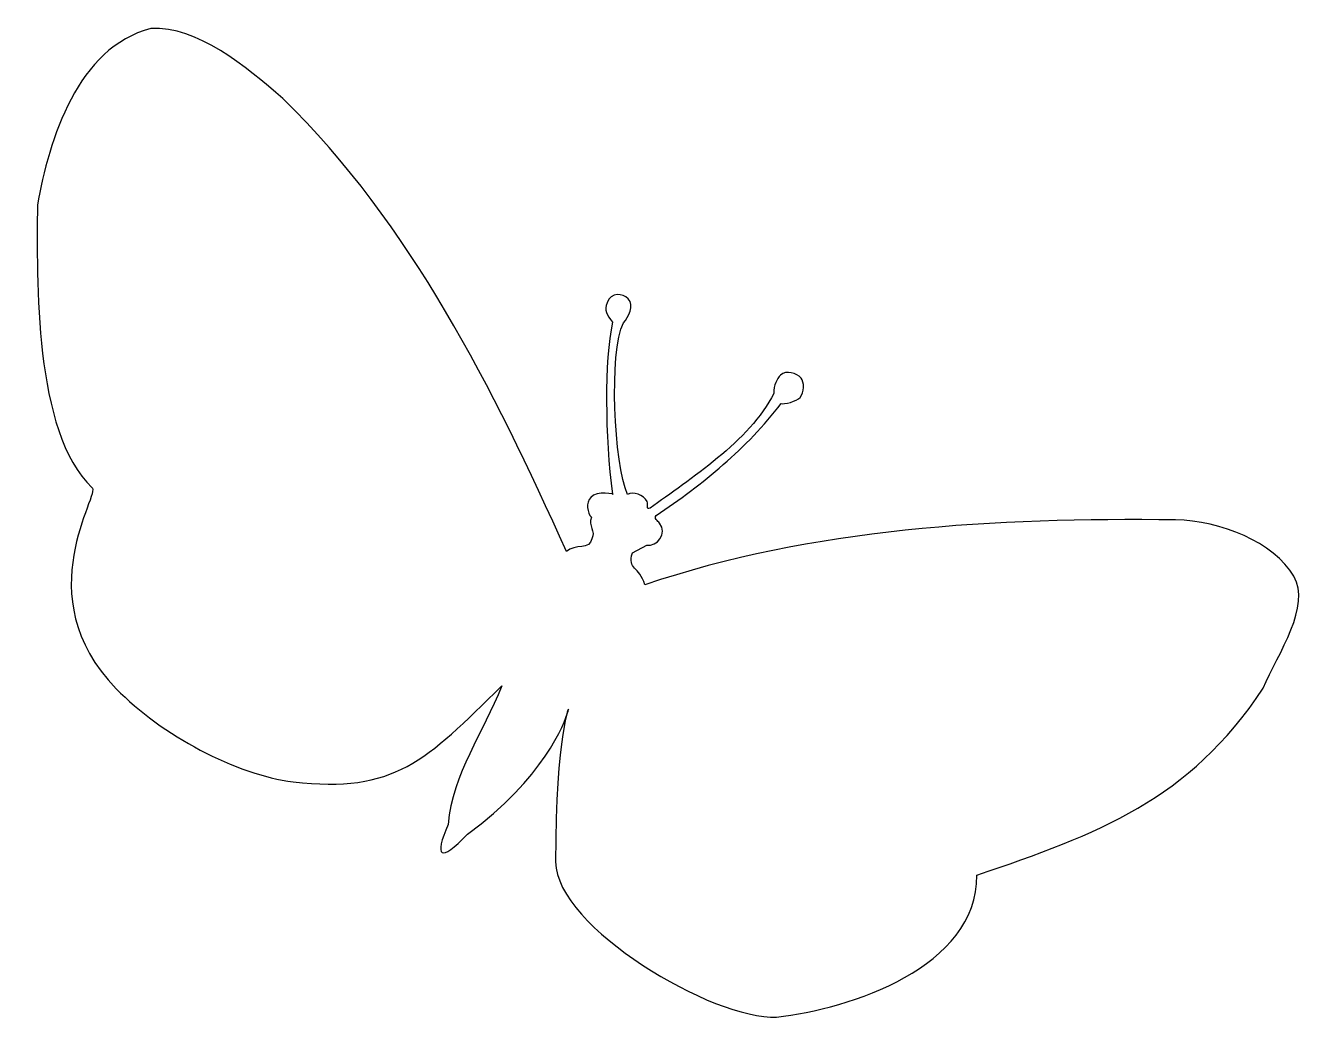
# Model space of a CAD drawing. Header units: centimetres. Extents: x -9.3 to 7.5, y -5 to 8.
import ezdxf

# ---------------------------------------------------------------- set-up
doc = ezdxf.new("R2010")
doc.units = ezdxf.units.CM
doc.header["$MEASUREMENT"] = 0
doc.layers.add('Layer 1', color=7, linetype='Continuous')

msp = doc.modelspace()

# ---------------------------------------------------------------- linework, layer by layer
at = {"layer": 'Layer 1', "color": 176}
msp.add_open_spline([(0.51965, -4.9464), (-0.30276, -4.98913), (-2.36754, -3.7718), (-2.37075, -2.91617), (-2.37075, -2.91617), (-2.38324, 0.41855), (-1.54091, -1.11594), (-3.52422, -2.55192), (-3.52422, -2.55192), (-3.88626, -2.93652), (-3.96517, -2.85249), (-3.77771, -2.42603), (-3.77771, -2.42603), (-3.71807, -1.75624), (-3.3182, -1.23156), (-3.07712, -0.61418), (-3.07712, -0.61418), (-4.06592, -1.58984), (-4.47916, -2.02696), (-5.80527, -1.86826), (-5.80527, -1.86826), (-6.54954, -1.77919), (-7.53185, -1.25622), (-8.12073, -0.65072), (-8.12073, -0.65072), (-9.30542, 0.56743), (-8.31275, 1.91429), (-8.43805, 1.98319), (-8.43805, 1.98319), (-9.20383, 2.70173), (-9.15627, 4.70648), (-9.15243, 5.67896), (-9.15243, 5.67896), (-8.99996, 6.53712), (-8.62379, 7.74452), (-7.66864, 7.98661), (-7.66864, 7.98661), (-7.05761, 8.02509), (-6.42884, 7.48839), (-5.94052, 7.07361), (-5.94052, 7.07361), (-4.25233, 5.42226), (-3.19086, 3.26999), (-2.22778, 1.14531), (-2.22778, 1.14531), (-2.12281, 1.25195), (-1.91559, 1.15937), (-1.89927, 1.31207), (-1.89927, 1.31207), (-1.84087, 1.41238), (-1.94893, 1.47507), (-1.90334, 1.59471), (-1.90334, 1.59471), (-1.95528, 1.64602), (-1.97969, 1.78847), (-1.90965, 1.8531), (-1.90965, 1.8531), (-1.84029, 1.9555), (-1.57016, 1.88567), (-1.62576, 1.89311), (-1.62576, 1.89311), (-1.72855, 2.6476), (-1.7326, 3.64116), (-1.6279, 4.14419), (-1.6279, 4.14419), (-1.70428, 4.24601), (-1.73852, 4.29948), (-1.69789, 4.40083), (-1.69789, 4.40083), (-1.64268, 4.53859), (-1.49853, 4.52851), (-1.42079, 4.45055), (-1.42079, 4.45055), (-1.3374, 4.36692), (-1.41418, 4.21386), (-1.48385, 4.13689), (-1.48385, 4.13689), (-1.67652, 3.75867), (-1.60647, 2.28159), (-1.42942, 1.89261), (-1.42942, 1.89261), (-1.36179, 1.93072), (-1.21209, 1.89011), (-1.17521, 1.7999), (-1.17521, 1.7999), (-1.15475, 1.74985), (-1.19783, 1.69113), (-1.13361, 1.71099), (-1.13361, 1.71099), (-0.62986, 2.08588), (0.1756, 2.58894), (0.4843, 3.21445), (0.4843, 3.21445), (0.4843, 3.32051), (0.52032, 3.40489), (0.57212, 3.45391), (0.57212, 3.45391), (0.6462, 3.52402), (0.78361, 3.47711), (0.84033, 3.4152), (0.84033, 3.4152), (0.88817, 3.36298), (0.8772, 3.22387), (0.82839, 3.16235), (0.82839, 3.16235), (0.78881, 3.11246), (0.60885, 3.06455), (0.58108, 3.08151), (0.58108, 3.08151), (0.1285, 2.49347), (-0.44249, 2.02641), (-1.05602, 1.61661), (-1.05602, 1.61661), (-1.08718, 1.58128), (-1.03635, 1.54731), (-1.01058, 1.51477), (-1.01058, 1.51477), (-0.90708, 1.37806), (-1.04708, 1.20686), (-1.1758, 1.22654), (-1.1758, 1.22654), (-1.1758, 1.22654), (-1.36683, 1.12563), (-1.36683, 1.12563), (-1.36683, 1.12563), (-1.43442, 0.90613), (-1.27745, 0.95256), (-1.20234, 0.70977), (-1.20234, 0.70977), (0.9792, 1.44911), (3.38739, 1.59095), (5.74143, 1.55763), (5.74143, 1.55763), (6.32562, 1.54936), (7.02856, 1.26906), (7.29079, 0.82065), (7.29079, 0.82065), (7.51733, 0.43325), (7.09185, -0.17423), (6.88699, -0.64503), (6.88699, -0.64503), (5.91709, -2.11044), (4.73109, -2.54797), (3.13934, -3.09046), (3.13934, -3.09046), (3.15505, -4.29482), (1.47803, -4.84238), (0.51965, -4.9464)], degree=3, knots=[0, 0, 0, 0, 0.02631579, 0.02631579, 0.02631579, 0.02631579, 0.05263158, 0.05263158, 0.05263158, 0.05263158, 0.07894737, 0.07894737, 0.07894737, 0.07894737, 0.10526316, 0.10526316, 0.10526316, 0.10526316, 0.13157895, 0.13157895, 0.13157895, 0.13157895, 0.15789474, 0.15789474, 0.15789474, 0.15789474, 0.18421053, 0.18421053, 0.18421053, 0.18421053, 0.21052632, 0.21052632, 0.21052632, 0.21052632, 0.23684211, 0.23684211, 0.23684211, 0.23684211, 0.26315789, 0.26315789, 0.26315789, 0.26315789, 0.28947368, 0.28947368, 0.28947368, 0.28947368, 0.31578947, 0.31578947, 0.31578947, 0.31578947, 0.34210526, 0.34210526, 0.34210526, 0.34210526, 0.36842105, 0.36842105, 0.36842105, 0.36842105, 0.39473684, 0.39473684, 0.39473684, 0.39473684, 0.42105263, 0.42105263, 0.42105263, 0.42105263, 0.44736842, 0.44736842, 0.44736842, 0.44736842, 0.47368421, 0.47368421, 0.47368421, 0.47368421, 0.5, 0.5, 0.5, 0.5, 0.52631579, 0.52631579, 0.52631579, 0.52631579, 0.55263158, 0.55263158, 0.55263158, 0.55263158, 0.57894737, 0.57894737, 0.57894737, 0.57894737, 0.60526316, 0.60526316, 0.60526316, 0.60526316, 0.63157895, 0.63157895, 0.63157895, 0.63157895, 0.65789474, 0.65789474, 0.65789474, 0.65789474, 0.68421053, 0.68421053, 0.68421053, 0.68421053, 0.71052632, 0.71052632, 0.71052632, 0.71052632, 0.73684211, 0.73684211, 0.73684211, 0.73684211, 0.76315789, 0.76315789, 0.76315789, 0.76315789, 0.78947368, 0.78947368, 0.78947368, 0.78947368, 0.81578947, 0.81578947, 0.81578947, 0.81578947, 0.84210526, 0.84210526, 0.84210526, 0.84210526, 0.86842105, 0.86842105, 0.86842105, 0.86842105, 0.89473684, 0.89473684, 0.89473684, 0.89473684, 0.92105263, 0.92105263, 0.92105263, 0.92105263, 0.94736842, 0.94736842, 0.94736842, 0.94736842, 1, 1, 1, 1], dxfattribs=at)

doc.saveas('drawing.dxf')
